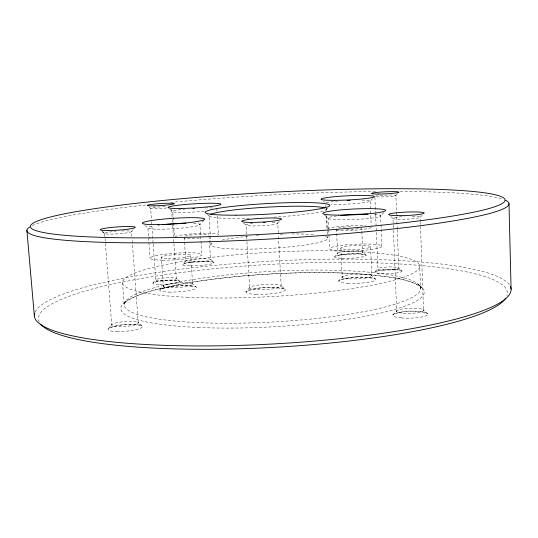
<?xml version="1.0" encoding="UTF-8"?>
<svg xmlns="http://www.w3.org/2000/svg" width="538" height="538" viewBox="0 0 538 538"><rect width="100%" height="100%" fill="white"/><g stroke="black" fill="none" stroke-linecap="round" stroke-linejoin="round"><path stroke-width="0.4" stroke-dasharray="2.69 2.02" d="M327.272 208.24L326.203 209.504L326.371 209.02L326.452 210.688M326.203 209.504L327.212 208.307M133.142 229.726L131.306 231.811L132.012 238.26M204.016 220.069L199.8 224.803L199.887 224.339L201.844 254.487M279.356 221.515L277.743 223.304L278.341 234.205M372.612 198.535L369.996 201.367L370.137 201.017L371.173 225.328M397.394 193.929L395.867 195.563L397.199 228.784M383.816 212.49L380.514 216.034L380.628 215.563L380.971 223.828M422.155 215.254L420.178 217.345L420.326 221.508M102.671 231.838L104.829 233.66L102.455 231.569L104.668 233.539L111.709 325.08L111.971 324.602L108.36 328.657C118.589 324.084 131.312 322.908 142.133 325.86L137.977 322.464L138.253 322.921A13.316 2.495 -4.8 0 1 118.474 326.748A13.316 2.495 -4.8 0 1 118.219 322.437A13.316 2.495 -4.8 0 1 138.253 322.921L132.072 239.101M144.816 225.294L147.876 227.924L148.871 241.865M169.88 209.067L172.785 211.589L173.518 222.409M148.939 206.881L150.687 208.401L151.508 220.842M207.285 214.366L209.168 216.014L208.973 215.55L210.802 242.019M243.627 223.102L246.027 225.214L246.888 240.836M323.378 201.273L324.522 202.301M323.95 214.474L328.133 218.246L328.651 228.959M390.877 216.565L392.996 218.475L393.224 224.339M122.529 282.437L124.238 305.214L124.399 303.405L125.905 300.782L123.558 303.472C139.92 291.26 161.272 288.745 180.667 284.252C212.638 278.381 245.052 275.248 277.5 273.6C309.148 272.147 340.937 272.026 372.511 274.992C389.142 277.42 407.582 277.823 421.92 287.568L418.335 284.346L420.171 286.781L420.568 288.476A148.407 25.32 -3.2 0 1 199.013 322.672A148.407 25.32 -3.2 0 1 197.587 278.832A148.407 25.32 -3.2 0 1 420.568 288.476L419.741 265.927M151.568 221.676L153.108 243.371M153.162 244.205L155.832 279.794L152.994 282.981C161.144 279.894 170.66 279.397 179.221 280.957L176.034 278.247L176.316 278.516L173.929 243.566M148.932 242.685L150.048 258.26M210.856 242.846L211.024 245.328M190.654 255.644L192.631 284.003L192.18 283.6L196.067 286.922C184.299 284.71 171.104 285.288 159.954 289.747L163.444 285.833L163.296 286.256L161.434 257.09M173.579 223.243L174.487 236.559M171.602 209.443L172.227 218.596M172.281 219.43L172.624 224.427M172.678 225.254L173.875 242.732M209.02 236.047L210.546 259.43L213.949 262.369C203.949 260.096 192.51 261.051 182.779 264.293L185.765 260.95L184.124 236.471M216.801 208.636L216.955 211.125M217.265 216.088L218.401 234.299M246.935 241.67L249.645 287.722L250.083 287.231L245.94 291.798C257.662 286.566 272.692 286.095 285.106 289.33L281.004 285.752L281.186 286.209L278.381 235.045M336.458 228.764L337.622 253.452L337.777 253.142L334.73 256.418C344.623 253.512 356.203 252.557 366.143 255.261L362.424 251.925L362.753 252.208L361.664 227.487M328.691 229.787L328.886 233.909M328.926 234.729L329.599 248.744M326.694 215.691L327.42 230.708M327.46 231.542L327.783 238.213M325.746 204.998L326.028 210.849M326.27 215.866L326.916 229.249A22.206 2.401 -2.7 0 1 340.957 226.316A22.206 2.401 -2.7 0 1 365.537 225.792M340.857 248.186L342.208 277.211L342.376 276.781L338.785 280.607C350.157 276.438 363.52 276.176 375.309 278.852L371.428 275.375L371.832 275.779L370.595 246.707M374.878 197.338L375.544 213.176M375.578 214.01L376.311 231.508M376.344 232.342L377.938 268.724L374.966 271.858C383.332 268.966 393.493 268.428 401.987 270.93L398.732 267.998L397.232 229.618M381.005 224.655L381.893 246.148M393.258 225.173L393.426 229.356M393.46 230.197L396.681 311.381L396.701 310.91L392.861 314.871C403.211 310.184 417.078 309.774 427.676 313.883L423.016 309.686L423.547 310.601L420.353 222.335M272.342 222.355A15.945 1.594 -3.2 0 1 272.766 224.689A15.945 1.594 -3.2 0 1 249.302 225.826A15.945 1.594 -3.2 0 1 253.223 223.277M325.894 208.448A58.797 5.205 -3.2 0 1 273.465 217.211M249.336 218.314A58.797 5.205 -3.2 0 1 209.154 215.18M325.302 236.471A58.575 6.88 -3.2 0 1 269.632 248.421A58.575 6.88 -3.2 0 1 213.129 242.725M221.992 240.103A58.575 6.88 -3.2 0 1 250.358 236.068M256.344 235.536A58.575 6.88 -3.2 0 1 258.563 235.362M280.19 234.171A58.575 6.88 -3.2 0 1 285.301 234.037M291.858 233.943A58.575 6.88 -3.2 0 1 314.575 234.682M361.005 228.025A12.63 1.365 -2.7 0 1 360.534 228.179M358.382 228.63A12.63 1.365 -2.7 0 1 345.995 229.612M338.335 227.924A12.63 1.365 -2.7 0 1 350.87 226.706M185.038 236.054A12.529 1.345 -3.6 0 1 200.203 234.339A12.529 1.345 -3.6 0 1 208.798 235.341M32.26 225.604A241.414 21.937 -3.2 0 1 145.737 204.985M170.6 202.443A241.414 21.937 -3.2 0 1 375.894 191.515M400.185 191.441A241.414 21.937 -3.2 0 1 502.875 199.201M412.229 216.33A13.645 1.365 -2.4 0 1 416.52 218.327A13.645 1.365 -2.4 0 1 394.549 218.946A13.645 1.365 -2.4 0 1 404.388 216.552M375.262 196.202A10.565 0.82 -2.7 0 1 391.489 195.012A10.565 0.82 -2.7 0 1 391.53 196.35A10.565 0.82 -2.7 0 1 375.275 196.673M166.82 207.95A10.43 0.807 -3.7 0 1 153.189 208.677A10.43 0.807 -3.7 0 1 153.229 207.607A10.43 0.807 -3.7 0 1 166.874 206.605M121.803 230.97A13.477 1.325 -4 0 1 128.703 232.571A13.477 1.325 -4 0 1 106.504 233.99A13.477 1.325 -4 0 1 115.973 231.34M35.057 312.161A238.744 41.413 -3.2 0 1 269.605 261.206A238.744 41.413 -3.2 0 1 509.809 285.342M39.281 322.074A234.857 41.527 -3.2 0 1 270.661 264.353A234.857 41.527 -3.2 0 1 506.863 295.961M371.274 227.218A22.206 2.401 -2.7 0 1 357.831 229.982A22.206 2.401 -2.7 0 1 334.3 230.654M361.953 200.096A22.287 1.836 -2.8 0 1 363.789 202.725A22.287 1.836 -2.8 0 1 330.883 204.232M326.183 202.88A22.287 1.836 -2.8 0 1 337.662 201.077M374.623 214.38A26.308 2.562 -2.7 0 1 371.476 218.112A26.308 2.562 -2.7 0 1 334.656 219.585A26.308 2.562 -2.7 0 1 336.808 215.893M193.519 223.27A26.1 2.515 -3.7 0 1 192.274 226.794A26.1 2.515 -3.7 0 1 156.652 229.195A26.1 2.515 -3.7 0 1 153.35 225.973M175.079 236.713A22.031 2.367 -3.6 0 1 202.987 233.216A22.031 2.367 -3.6 0 1 216.982 235.469M199.504 238.058A22.031 2.367 -3.6 0 1 184.043 238.637M204.359 211.199A22.105 1.816 -3.5 0 1 175.072 212.174A22.105 1.816 -3.5 0 1 184.709 209.154M205.086 207.91A22.105 1.816 -3.5 0 1 213.243 208.018M257.406 289.673A15.81 2.569 -3.3 0 0 281.192 286.149A15.81 2.569 -3.3 0 0 257.615 285.201A15.81 2.569 -3.3 0 0 257.406 289.673M255.698 294.32A19.758 3.289 -3.3 0 0 285.348 289.841A19.758 3.289 -3.3 0 0 255.819 288.61A19.758 3.289 -3.3 0 0 255.698 294.32M197.957 327.46A151.938 26.456 -3.2 0 0 424.294 291.878A151.938 26.456 -3.2 0 0 195.529 281.697A151.938 26.456 -3.2 0 0 197.957 327.46M343.957 254.575A12.589 1.668 -2.6 0 0 362.767 252.288A12.589 1.668 -2.6 0 0 343.856 251.69A12.589 1.668 -2.6 0 0 343.957 254.575M342.229 258.28A15.837 2.145 -2.6 0 0 366.163 255.409A15.837 2.145 -2.6 0 0 342.645 254.535A15.837 2.145 -2.6 0 0 342.229 258.28M349.498 278.832A14.842 2.313 -2.4 0 0 371.859 275.94A14.842 2.313 -2.4 0 0 349.74 274.81A14.842 2.313 -2.4 0 0 349.498 278.832M347.797 283.284A18.669 2.986 -2.4 0 0 375.867 279.572A18.669 2.986 -2.4 0 0 347.972 278.106A18.669 2.986 -2.4 0 0 347.797 283.284M347.884 249.437A14.896 1.896 -2.6 0 0 370.608 246.881A14.896 1.896 -2.6 0 0 348.711 246.108A14.896 1.896 -2.6 0 0 347.884 249.437M170.58 287.642A14.721 2.273 -4 0 0 192.665 284.158A14.721 2.273 -4 0 0 170.68 283.687A14.721 2.273 -4 0 0 170.58 287.642M168.979 292.1A18.521 2.932 -4.1 0 0 196.7 287.642A18.521 2.932 -4.1 0 0 168.979 287.016A18.521 2.932 -4.1 0 0 168.979 292.1M168.26 258.502A14.782 1.863 -3.9 0 0 190.755 255.469A14.782 1.863 -3.9 0 0 169.033 255.22A14.782 1.863 -3.9 0 0 168.26 258.502M186.982 297.279A148.838 22.139 -3.2 0 0 419.304 268.045A148.838 22.139 -3.2 0 0 207.15 257.897A148.838 22.139 -3.2 0 0 186.982 297.279M191.797 262.188A12.488 1.641 -3.7 0 0 210.587 259.578A12.488 1.641 -3.7 0 0 191.992 259.323A12.488 1.641 -3.7 0 0 191.797 262.188M190.412 265.906A15.71 2.118 -3.8 0 0 214.003 262.557A15.71 2.118 -3.8 0 0 190.566 262.214A15.71 2.118 -3.8 0 0 190.412 265.906M116.867 331.516A17.303 3.302 -4.9 0 0 142.503 326.465A17.303 3.302 -4.9 0 0 116.403 325.813A17.303 3.302 -4.9 0 0 116.867 331.516M160.889 281.004A10.336 1.527 -4.1 0 0 176.329 278.583A10.336 1.527 -4.1 0 0 160.835 278.354A10.336 1.527 -4.1 0 0 160.889 281.004M159.598 284.595A13.43 2.024 -4.1 0 0 179.625 281.408A13.43 2.024 -4.1 0 0 159.456 281.092A13.43 2.024 -4.1 0 0 159.598 284.595M383.036 270.063A10.464 1.56 -2.2 0 0 398.772 268.139A10.464 1.56 -2.2 0 0 383.143 267.359A10.464 1.56 -2.2 0 0 383.036 270.063M381.624 273.654A13.598 2.065 -2.2 0 0 402.041 271.118A13.598 2.065 -2.2 0 0 381.691 270.069A13.598 2.065 -2.2 0 0 381.624 273.654M401.509 317.931A17.519 3.403 -1.6 0 0 427.791 314.266A17.519 3.403 -1.6 0 0 401.536 312.033A17.519 3.403 -1.6 0 0 401.509 317.931M403.318 313.197A13.484 2.569 -1.7 0 0 423.588 310.426A13.484 2.569 -1.7 0 0 403.433 308.745A13.484 2.569 -1.7 0 0 403.318 313.197M342.215 250.99A26.207 3.342 -2.6 0 0 381.946 246.444A26.207 3.342 -2.6 0 0 343.163 245.16A26.207 3.342 -2.6 0 0 342.215 250.99M162.577 260.163A25.999 3.282 -3.9 0 0 201.911 254.783A25.999 3.282 -3.9 0 0 163.438 254.413A25.999 3.282 -3.9 0 0 162.577 260.163"/><path stroke-width="0.81" d="M26.9 230.506L34.338 315.725M508.982 203.599L511.087 289.162M263.331 222.47A15.945 1.594 -3.2 0 1 265.099 222.396M210.331 214.413A58.797 5.205 -3.2 0 1 266.821 207.184A58.797 5.205 -3.2 0 1 324.629 207.924M505.512 200.257A241.414 21.937 -3.2 0 1 269.76 239.02A241.414 21.937 -3.2 0 1 29.785 226.962M510.32 286.277A238.744 41.413 -3.2 0 1 275.927 343.802A238.744 41.413 -3.2 0 1 34.681 313.177M505.76 298.119A234.857 41.527 -3.2 0 1 275.281 347.272A234.857 41.527 -3.2 0 1 40.653 324.145M347.104 200.412A22.287 1.836 -2.8 0 1 350.09 200.27M340.507 215.449A26.308 2.562 -2.7 0 1 368.059 214.137M158.542 225.153A26.1 2.515 -3.7 0 1 159.08 225.079M163.101 224.602A26.1 2.515 -3.7 0 1 185.919 223.183M192.893 208.462A22.105 1.816 -3.5 0 1 194.4 208.361M251.528 222.409A19.94 1.917 -3.2 0 0 281.515 219.087A19.94 1.917 -3.2 0 0 251.777 219.074A19.94 1.917 -3.2 0 0 251.528 222.409M236.068 215.193A62.361 5.306 -3.2 0 0 329.747 205.435A62.361 5.306 -3.2 0 0 236.633 205.96A62.361 5.306 -3.2 0 0 236.068 215.193M149.961 237.85A237.709 20.733 -3.2 0 0 505.068 200.028A237.709 20.733 -3.2 0 0 148.158 201.985A237.709 20.733 -3.2 0 0 149.961 237.85M397.515 215.63A17.747 1.701 -2.4 0 0 424.179 213.041A17.747 1.701 -2.4 0 0 397.649 212.671A17.747 1.701 -2.4 0 0 397.515 215.63M378.322 194.043A13.739 1.029 -2.7 0 0 398.974 192.194A13.739 1.029 -2.7 0 0 378.463 192.254A13.739 1.029 -2.7 0 0 378.322 194.043M154.043 205.852A13.571 1.009 -3.7 0 0 174.346 203.694A13.571 1.009 -3.7 0 0 154.023 204.11A13.571 1.009 -3.7 0 0 154.043 205.852M108.79 230.587A17.532 1.654 -4 0 0 135.246 227.352A17.532 1.654 -4 0 0 109.234 227.688A17.532 1.654 -4 0 0 108.79 230.587M334.253 200.351A26.671 2.085 -2.8 0 0 374.374 196.585A26.671 2.085 -2.8 0 0 334.582 196.713A26.671 2.085 -2.8 0 0 334.253 200.351M338.59 215.139A31.493 2.905 -2.7 0 0 385.665 210.371A31.493 2.905 -2.7 0 0 338.368 210.116A31.493 2.905 -2.7 0 0 338.59 215.139M157.553 224.635A31.238 2.851 -3.7 0 0 204.716 219.201A31.238 2.851 -3.7 0 0 158.354 219.632A31.238 2.851 -3.7 0 0 157.553 224.635M181.353 208.455A26.456 2.058 -3.5 0 0 220.936 204.238A26.456 2.058 -3.5 0 0 181.293 204.884A26.456 2.058 -3.5 0 0 181.353 208.455"/></g></svg>
